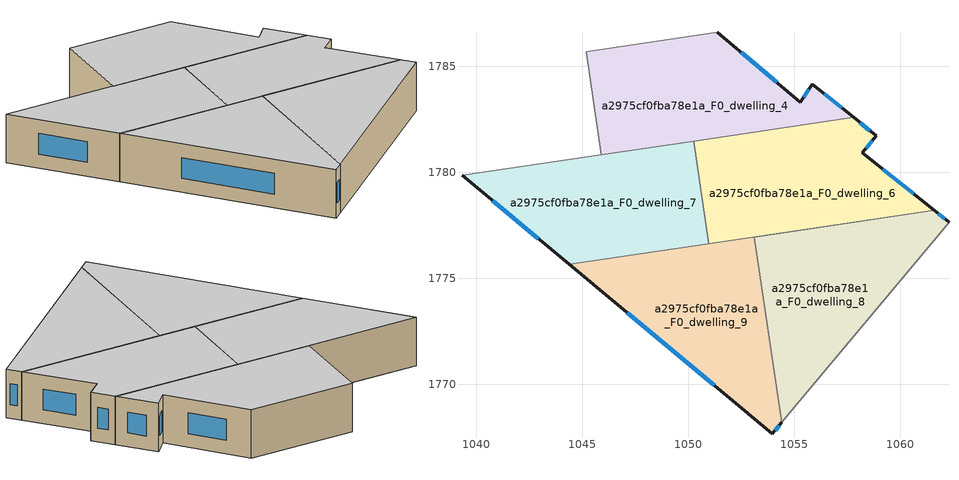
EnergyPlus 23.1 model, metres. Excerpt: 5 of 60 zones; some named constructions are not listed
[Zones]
a2975cf0fba78e1a_F0_dwelling_4
 floor ground (EU_floor_Construction): 1055.84,1784.17 1057.79,1782.6 1045.89,1780.84 1045.17,1785.69 1051.37,1786.61 1055.28,1783.3 z0
 wall outside (EU_wall_Construction): 1057.79,1782.6 1055.84,1784.17 1055.28,1783.3 1051.37,1786.61 z0:3
 wall to a2975cf0fba78e1a_F0_dwelling_5 (EU_wall_Construction): 1045.17,1785.69 1045.89,1780.84 z0:3
 wall to a2975cf0fba78e1a_F0_dwelling_2 (EU_wall_Construction): 1051.37,1786.61 1045.18,1785.69 z0:3
 wall to a2975cf0fba78e1a_F0_dwelling_6 (EU_wall_Construction): 1050.25,1781.48 1057.79,1782.6 z0:3
 wall to a2975cf0fba78e1a_F0_dwelling_7 (EU_wall_Construction): 1045.89,1780.84 1050.25,1781.48 z0:3
 window (EU_Window_Construction): 1054.16,1784.25 1052.49,1785.67 / 1055.68,1783.92 1055.44,1783.55 / 1057.23,1783.05 1056.4,1783.72 z0.86:2.14
 ceiling to a2975cf0fba78e1a_F1_dwelling_4 (EU_floor_Construction): 1057.79,1782.6 1055.84,1784.17 1055.28,1783.3 1051.37,1786.61 1045.17,1785.69 1045.89,1780.84 z3
a2975cf0fba78e1a_F0_dwelling_6
 floor ground (EU_floor_Construction): 1058.87,1781.72 1058.21,1780.92 1061.59,1778.21 1050.97,1776.64 1050.25,1781.48 1057.79,1782.6 z0
 wall outside (EU_wall_Construction): 1061.59,1778.21 1058.21,1780.92 1058.87,1781.72 1057.79,1782.6 z0:3
 wall to a2975cf0fba78e1a_F0_dwelling_7 (EU_wall_Construction): 1050.25,1781.48 1050.97,1776.64 z0:3
 wall to a2975cf0fba78e1a_F0_dwelling_9 (EU_wall_Construction): 1050.97,1776.64 1061.59,1778.21 z0:3
 window (EU_Window_Construction): 1058.56,1781.97 1058.09,1782.35 / 1058.39,1781.15 1058.68,1781.49 / 1060.62,1778.98 1059.17,1780.15 z0.86:2.14
 ceiling to a2975cf0fba78e1a_F1_dwelling_6 (EU_floor_Construction): 1061.59,1778.21 1058.21,1780.92 1058.87,1781.72 1057.79,1782.6 1050.25,1781.48 1050.97,1776.64 z3
a2975cf0fba78e1a_F0_dwelling_7
 floor ground (EU_floor_Construction): 1050.25,1781.48 1050.97,1776.64 1044.37,1775.66 1039.32,1779.87 z0
 wall outside (EU_wall_Construction): 1039.32,1779.87 1044.37,1775.66 z0:3
 wall to a2975cf0fba78e1a_F0_dwelling_5 (EU_wall_Construction): 1045.89,1780.84 1039.32,1779.87 z0:3
 wall to a2975cf0fba78e1a_F0_dwelling_9 (EU_wall_Construction): 1044.37,1775.66 1050.97,1776.64 z0:3
 window (EU_Window_Construction): 1040.76,1778.66 1042.92,1776.86 z0.86:2.14
 ceiling to a2975cf0fba78e1a_F1_dwelling_7 (EU_floor_Construction): 1050.97,1776.64 1050.25,1781.48 1039.32,1779.87 1044.37,1775.66 z3
a2975cf0fba78e1a_F0_dwelling_8
 floor ground (EU_floor_Construction): 1062.29,1777.65 1054.4,1768.21 1053.11,1776.96 1061.59,1778.21 z0
 wall outside (EU_wall_Construction): 1062.29,1777.65 1061.59,1778.21 z0:3
 wall adiabatic (EU_wall_Construction): 1054.4,1768.21 1062.29,1777.65 z0:3
 wall to a2975cf0fba78e1a_F0_dwelling_9 (EU_wall_Construction): 1061.59,1778.21 1053.11,1776.96 1054.4,1768.21 z0:3
 window (EU_Window_Construction): 1062.09,1777.81 1061.79,1778.05 z0.86:2.14
 ceiling to a2975cf0fba78e1a_F1_dwelling_8 (EU_floor_Construction): 1054.4,1768.21 1062.29,1777.65 1061.59,1778.21 1053.11,1776.96 z3
a2975cf0fba78e1a_F0_dwelling_9
 floor ground (EU_floor_Construction): 1053.11,1776.96 1054.4,1768.21 1053.96,1767.68 1044.37,1775.66 z0
 wall outside (EU_wall_Construction): 1044.37,1775.66 1053.96,1767.68 1054.4,1768.21 z0:3
 window (EU_Window_Construction): 1047.11,1773.38 1051.22,1769.96 / 1054.08,1767.83 1054.27,1768.06 z0.86:2.14
 ceiling to a2975cf0fba78e1a_F1_dwelling_9 (EU_floor_Construction): 1053.96,1767.68 1054.4,1768.21 1053.11,1776.96 1044.37,1775.66 z3
[HVACTEMPLATE:THERMOSTAT] Constant Heating Setpoint=20; Constant Cooling Setpoint=50
EU_HeatOnly_a2975cf0fba78e1a_F0_dwelling_0; EU_HeatOnly_a2975cf0fba78e1a_F0_dwelling_1; EU_HeatOnly_a2975cf0fba78e1a_F0_dwelling_2; EU_HeatOnly_a2975cf0fba78e1a_F0_dwelling_3; EU_HeatOnly_a2975cf0fba78e1a_F0_dwelling_4; EU_HeatOnly_a2975cf0fba78e1a_F0_dwelling_5; EU_HeatOnly_a2975cf0fba78e1a_F0_dwelling_6; EU_HeatOnly_a2975cf0fba78e1a_F0_dwelling_7; EU_HeatOnly_a2975cf0fba78e1a_F0_dwelling_8; EU_HeatOnly_a2975cf0fba78e1a_F0_dwelling_9; EU_HeatOnly_a2975cf0fba78e1a_F1_dwelling_0; EU_HeatOnly_a2975cf0fba78e1a_F1_dwelling_1; EU_HeatOnly_a2975cf0fba78e1a_F1_dwelling_2; EU_HeatOnly_a2975cf0fba78e1a_F1_dwelling_3; EU_HeatOnly_a2975cf0fba78e1a_F1_dwelling_4; EU_HeatOnly_a2975cf0fba78e1a_F1_dwelling_5; EU_HeatOnly_a2975cf0fba78e1a_F1_dwelling_6; EU_HeatOnly_a2975cf0fba78e1a_F1_dwelling_7; EU_HeatOnly_a2975cf0fba78e1a_F1_dwelling_8; EU_HeatOnly_a2975cf0fba78e1a_F1_dwelling_9; EU_HeatOnly_a2975cf0fba78e1a_F2_dwelling_0; EU_HeatOnly_a2975cf0fba78e1a_F2_dwelling_1; EU_HeatOnly_a2975cf0fba78e1a_F2_dwelling_2; EU_HeatOnly_a2975cf0fba78e1a_F2_dwelling_3; EU_HeatOnly_a2975cf0fba78e1a_F2_dwelling_4; EU_HeatOnly_a2975cf0fba78e1a_F2_dwelling_5; EU_HeatOnly_a2975cf0fba78e1a_F2_dwelling_6; EU_HeatOnly_a2975cf0fba78e1a_F2_dwelling_7; EU_HeatOnly_a2975cf0fba78e1a_F2_dwelling_8; EU_HeatOnly_a2975cf0fba78e1a_F2_dwelling_9; EU_HeatOnly_a2975cf0fba78e1a_F3_dwelling_0; EU_HeatOnly_a2975cf0fba78e1a_F3_dwelling_1; EU_HeatOnly_a2975cf0fba78e1a_F3_dwelling_2; EU_HeatOnly_a2975cf0fba78e1a_F3_dwelling_3; EU_HeatOnly_a2975cf0fba78e1a_F3_dwelling_4; EU_HeatOnly_a2975cf0fba78e1a_F3_dwelling_5; EU_HeatOnly_a2975cf0fba78e1a_F3_dwelling_6; EU_HeatOnly_a2975cf0fba78e1a_F3_dwelling_7; EU_HeatOnly_a2975cf0fba78e1a_F3_dwelling_8; EU_HeatOnly_a2975cf0fba78e1a_F3_dwelling_9; EU_HeatOnly_a2975cf0fba78e1a_F4_dwelling_0; EU_HeatOnly_a2975cf0fba78e1a_F4_dwelling_1; EU_HeatOnly_a2975cf0fba78e1a_F4_dwelling_2; EU_HeatOnly_a2975cf0fba78e1a_F4_dwelling_3; EU_HeatOnly_a2975cf0fba78e1a_F4_dwelling_4; EU_HeatOnly_a2975cf0fba78e1a_F4_dwelling_5; EU_HeatOnly_a2975cf0fba78e1a_F4_dwelling_6; EU_HeatOnly_a2975cf0fba78e1a_F4_dwelling_7; EU_HeatOnly_a2975cf0fba78e1a_F4_dwelling_8; EU_HeatOnly_a2975cf0fba78e1a_F4_dwelling_9; EU_HeatOnly_a2975cf0fba78e1a_F5_dwelling_0; EU_HeatOnly_a2975cf0fba78e1a_F5_dwelling_1; EU_HeatOnly_a2975cf0fba78e1a_F5_dwelling_2; EU_HeatOnly_a2975cf0fba78e1a_F5_dwelling_3; EU_HeatOnly_a2975cf0fba78e1a_F5_dwelling_4; EU_HeatOnly_a2975cf0fba78e1a_F5_dwelling_5; EU_HeatOnly_a2975cf0fba78e1a_F5_dwelling_6; EU_HeatOnly_a2975cf0fba78e1a_F5_dwelling_7; EU_HeatOnly_a2975cf0fba78e1a_F5_dwelling_8; EU_HeatOnly_a2975cf0fba78e1a_F5_dwelling_9
[SCHEDULE:CONSTANT]
Name | Hourly Value
EU_AlwaysOn | 1
EU_CoolingOff | 0
[SCHEDULE:FILE] Column Number=1; Rows to Skip at Top=0; Number of Hours of Data=8760; Column Separator=Comma; Interpolate to Timestep=No; Minutes per Item=60; Adjust Schedule for Daylight Savings=Yes
Name | File
EU_Step8_GainSchedule_a2975cf0fba78e1a_F5_dwelling_6_f000 | ../../schedules/a2975cf0fba78e1a/a2975cf0fba78e1a_F5_dwelling_6_f000_gain.csv
EU_Step8_GainSchedule_a2975cf0fba78e1a_F5_dwelling_7_f000 | ../../schedules/a2975cf0fba78e1a/a2975cf0fba78e1a_F5_dwelling_7_f000_gain.csv
EU_Step8_GainSchedule_a2975cf0fba78e1a_F5_dwelling_8_f000 | ../../schedules/a2975cf0fba78e1a/a2975cf0fba78e1a_F5_dwelling_8_f000_gain.csv
EU_Step8_GainSchedule_a2975cf0fba78e1a_F5_dwelling_9_f000 | ../../schedules/a2975cf0fba78e1a/a2975cf0fba78e1a_F5_dwelling_9_f000_gain.csv
